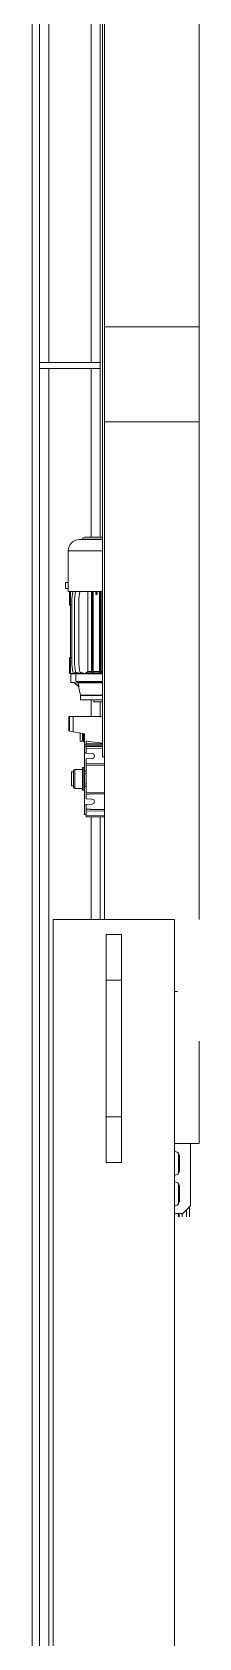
# Model space of a CAD drawing. Header units: millimetres. Extents: x 2179 to 48742, y 3478 to 161002.
# Drawn here: x 22383 to 22604, y 142552 to 144666 of the extents above; entities that cross this region are included whole.
import ezdxf

# ---------------------------------------------------------------- set-up
doc = ezdxf.new("R2010")
doc.units = ezdxf.units.MM
doc.layers.add('0-1', color=7, linetype='Continuous', lineweight=9)
doc.layers.add('2966-1_navrh dispozice stroju-HK_02_dwg-1', color=7, linetype='Continuous', lineweight=9, true_color=0x919191)

# ---------------------------------------------------------------- blocks, each defined once
blk = doc.blocks.new('2966-1_navrh dispozice stroju-HK_02_dwg_SE3154-903340-1NP _ stroje')
at = {"layer": '0-1'}
for p, q in [((-5373.5, -1587.7), (-5373.5, -1567.7)), ((-5193.5, -1587.7), (-5193.5, -1567.7))]:
    blk.add_line(p, q, dxfattribs=at)
at = {"layer": '0-1', "flags": 128}
blk.add_lwpolyline([(-5133.5, -1567.7), (-5133.5, -1587.7), (-5193.5, -1587.7), (-5373.5, -1587.7), (-5433.5, -1587.7), (-5433.5, -1567.7), (-5373.5, -1567.7), (-5193.5, -1567.7)], close=True, dxfattribs=at)
blk = doc.blocks.new('2966-1_navrh dispozice stroju-HK_02_dwg_SE3148-903343-1NP _ stroje')
at = {"layer": '0-1'}
for p, q in [((-1613.5, -1567.7), (-1613.5, -1497.7)), ((-1613.5, -1657.7), (-1613.5, -1587.7))]:
    blk.add_line(p, q, dxfattribs=at)
blk = doc.blocks.new('2966-1_navrh dispozice stroju-HK_02_dwg_SE3147-903344-1NP _ stroje')
at = {"layer": '0-1', "flags": 128}
blk.add_lwpolyline([(-1613.5, -1657.7), (-5453.5, -1657.7), (-5453.5, -1497.7), (-1613.5, -1497.7)], dxfattribs=at)
blk.add_blockref('2966-1_navrh dispozice stroju-HK_02_dwg_SE3148-903343-1NP _ stroje', (0, 0))
blk = doc.blocks.new('2966-1_navrh dispozice stroju-HK_02_dwg_SE3095-903345-1NP _ stroje')
at = {"layer": '0-1'}
for p, q in [((-5142.5, -1491.2), (-5122.5, -1491.2)), ((-5102.5, -1491.2), (-5082.5, -1491.2))]:
    blk.add_line(p, q, dxfattribs=at)
at = {"layer": '0-1', "flags": 128}
blk.add_lwpolyline([(-5066.5, -1497.7), (-5066.5, -1486.7), (-5076.5, -1476.7), (-5158.5, -1476.7)], dxfattribs=at)
at = {"layer": '0-1'}
for centre, start, end in [((-5142.5, -1496.7), 90, 190.4757), ((-5122.5, -1496.7), 349.5243, 90), ((-5102.5, -1496.7), 90, 190.4757), ((-5082.5, -1496.7), 349.5243, 90)]:
    blk.add_arc(centre, 5.5, start, end, dxfattribs=at)
blk = doc.blocks.new('2966-1_navrh dispozice stroju-HK_02_dwg_SE3024-903375-1NP _ stroje')
at = {"layer": '0-1', "flags": 128}
blk.add_lwpolyline([(-6186.5, -1675.7), (-6178.5, -1675.7), (-6178.5, -1595.7), (-6186.5, -1595.7)], close=True, dxfattribs=at)
blk = doc.blocks.new('2966-1_navrh dispozice stroju-HK_02_dwg_SE3017-903377-1NP _ stroje')
at = {"layer": '0-1'}
blk.add_line((-7269.2, -1675.7), (-4458.5, -1675.7), dxfattribs=at)
blk = doc.blocks.new('2966-1_navrh dispozice stroju-HK_02_dwg_SE3018-903378-1NP _ stroje')
at = {"layer": '0-1'}
for p, q in [((-7257.2, -1663.7), (-6186.5, -1663.7)), ((-6178.5, -1663.7), (-4458.5, -1663.7))]:
    blk.add_line(p, q, dxfattribs=at)
blk = doc.blocks.new('2966-1_navrh dispozice stroju-HK_02_dwg_SE3019-903379-1NP _ stroje')
at = {"layer": '0-1'}
for p, q in [((-7201.2, -1607.7), (-6186.5, -1607.7)), ((-6178.5, -1607.7), (-5956.5, -1607.7)), ((-5742.5, -1607.7), (-5720.5, -1607.7)), ((-5588.5, -1607.7), (-5453.5, -1607.7))]:
    blk.add_line(p, q, dxfattribs=at)
blk = doc.blocks.new('2966-1_navrh dispozice stroju-HK_02_dwg_SE3020-903380-1NP _ stroje')
at = {"layer": '0-1'}
for p, q in [((-7189.2, -1595.7), (-5956.5, -1595.7)), ((-5740, -1595.7), (-5720.5, -1595.7)), ((-5588.5, -1595.7), (-5453.5, -1595.7))]:
    blk.add_line(p, q, dxfattribs=at)
blk = doc.blocks.new('2966-1_navrh dispozice stroju-HK_02_dwg_SE3022-903382-1NP _ stroje')
at = {"layer": '0-1'}
blk.add_line((-7279.2, -1685.7), (-4458.5, -1685.7), dxfattribs=at)
blk = doc.blocks.new('2966-1_navrh dispozice stroju-HK_02_dwg_SE3016-903383-1NP _ stroje')
for name in ['2966-1_navrh dispozice stroju-HK_02_dwg_SE3020-903380-1NP _ stroje', '2966-1_navrh dispozice stroju-HK_02_dwg_SE3019-903379-1NP _ stroje', '2966-1_navrh dispozice stroju-HK_02_dwg_SE3018-903378-1NP _ stroje', '2966-1_navrh dispozice stroju-HK_02_dwg_SE3017-903377-1NP _ stroje', '2966-1_navrh dispozice stroju-HK_02_dwg_SE3022-903382-1NP _ stroje']:
    blk.add_blockref(name, (0, 0))
blk = doc.blocks.new('2966-1_navrh dispozice stroju-HK_02_dwg_SE2654-903583-1NP _ stroje')
at = {"layer": '0-1'}
for p, q in [((-6650.9, -1465.2), (-6233.5, -1465.2)), ((-5293.5, -1465.2), (-5158.5, -1465.2))]:
    blk.add_line(p, q, dxfattribs=at)
blk = doc.blocks.new('2966-1_navrh dispozice stroju-HK_02_dwg_SE2653-903584-1NP _ stroje')
at = {"layer": '0-1'}
for p, q in [((-6758.5, -1590.2), (-6758.5, -1465.2)), ((-5453.5, -1465.2), (-6108.5, -1465.2)), ((-5158.5, -1497.7), (-5158.5, -1465.2)), ((-5358.5, -1497.7), (-5358.5, -1493.7))]:
    blk.add_line(p, q, dxfattribs=at)
at = {"layer": '0-1', "flags": 128}
blk.add_lwpolyline([(-6883.5, -1590.2), (-6883.5, -1465.2), (-6758.5, -1465.2), (-6658.5, -1465.2), (-6658.5, -1590.2), (-6758.5, -1590.2)], close=True, dxfattribs=at)
for points in [[(-5453.5, -1590.2), (-6108.5, -1590.2), (-6108.5, -1465.2), (-6233.5, -1465.2), (-6233.5, -1590.2)], [(-6650.9, -1590.2), (-6233.5, -1590.2), (-6108.5, -1590.2)]]:
    blk.add_lwpolyline(points, dxfattribs=at)
blk.add_blockref('2966-1_navrh dispozice stroju-HK_02_dwg_SE2654-903583-1NP _ stroje', (0, 0))
blk = doc.blocks.new('2966-1_navrh dispozice stroju-HK_02_dwg_SE1827-903920-1NP _ stroje')
at = {"layer": '0-1', "flags": 128}
for points in [[(-5653.5, -1616.7), (-5653.5, -1618.2), (-5623.5, -1618.2), (-5623.5, -1616.7)], [(-5653.5, -1618.2), (-5653.3, -1619.2), (-5623.7, -1619.2), (-5623.5, -1618.2)]]:
    blk.add_lwpolyline(points, dxfattribs=at)
blk = doc.blocks.new('2966-1_navrh dispozice stroju-HK_02_dwg_SE1826-903921-1NP _ stroje')
at = {"layer": '0-1'}
for p, q in [((-5776.7, -1627.9), (-5776.7, -1592.7)), ((-5765.5, -1626.8), (-5765.5, -1592.7))]:
    blk.add_line(p, q, dxfattribs=at)
at = {"layer": '0-1', "flags": 128}
for points in [[(-5776.7, -1634.6), (-5776.7, -1627.9), (-5766.5, -1627.9), (-5766.5, -1592.7)], [(-5764.7, -1592.7), (-5764.7, -1625.1), (-5764.7, -1625.6)], [(-5760.2, -1624.5), (-5748.6, -1621.8), (-5748.6, -1592.7)], [(-5748.4, -1592.7), (-5748.4, -1621.7), (-5742.5, -1621.7), (-5742.5, -1592.7)], [(-5742.5, -1604.2), (-5740, -1604.2), (-5740, -1592.7)], [(-5765.5, -1634.6), (-5765.5, -1630), (-5759.6, -1623.9)]]:
    blk.add_lwpolyline(points, dxfattribs=at)
blk.add_lwpolyline([(-5765.5, -1634.7), (-5776.7, -1634.7), (-5776.7, -1634.6), (-5765.5, -1634.6)], close=True, dxfattribs=at)
at = {"layer": '0-1'}
for centre, radius, start, end in [((-5766.5, -1626.8), 1.02, 271.1783, 1.0898), ((-6502.1, -917.1), 1025.1, 315.9384, 316.4134), ((-5764.5, -1626.1), 1.04, 104.8745, 180.8328), ((-5748.4, -1622.7), 1, 90, 103.2405)]:
    blk.add_arc(centre, radius, start, end, dxfattribs=at)
blk.add_open_spline([(-5764.7, -1625.1), (-5763.8, -1624.8), (-5762.2, -1624.4), (-5760.6, -1624), (-5759.6, -1623.8)], degree=2, knots=[0, 0, 0, 0.375, 0.625, 1, 1, 1], dxfattribs=at)
blk = doc.blocks.new('2966-1_navrh dispozice stroju-HK_02_dwg__POLYLINE_1_-903922-1NP _ stroje')
at = {"layer": '0-1', "flags": 128}
blk.add_lwpolyline([(-5881.3, -1599.9), (-5881.2, -1600.9), (-5881.2, -1600.7)], dxfattribs=at)
blk = doc.blocks.new('2966-1_navrh dispozice stroju-HK_02_dwg_SE1825-903923-1NP _ stroje')
at = {"layer": '0-1'}
for p, q in [((-5881.2, -1601.6), (-5881.2, -1600.7)), ((-5875.5, -1596.1), (-5875.5, -1594.8)), ((-5875.5, -1606.6), (-5875.5, -1605.3)), ((-5789.5, -1596.1), (-5789.5, -1594.8)), ((-5789.5, -1606.6), (-5789.5, -1605.3)), ((-5779.8, -1594.5), (-5779.8, -1592.7)), ((-5779, -1596.2), (-5779, -1594.8)), ((-5778, -1594.6), (-5778, -1592.7)), ((-5778, -1621.6), (-5778, -1619)), ((-5778, -1625.8), (-5778, -1624.8)), ((-5777, -1625.7), (-5776.7, -1625.7))]:
    blk.add_line(p, q, dxfattribs=at)
at = {"layer": '0-1', "flags": 128}
for points in [[(-5885, -1594.5), (-5779.8, -1594.5), (-5778, -1594.6), (-5777.4, -1594.6), (-5779, -1594.8), (-5789.5, -1594.8), (-5875.5, -1594.8), (-5885, -1594.8)], [(-5885, -1596.2), (-5875.5, -1596.1), (-5789.5, -1596.1), (-5779, -1596.2), (-5777.1, -1596.4), (-5778, -1596.4), (-5779.8, -1596.5), (-5885, -1596.5)], [(-5885, -1605), (-5779.8, -1605), (-5779.8, -1596.5)], [(-5885, -1599.9), (-5881.3, -1599.9), (-5882, -1600.1)], [(-5882, -1601.4), (-5882, -1600.1), (-5885, -1600.1)], [(-5885, -1601.4), (-5882, -1601.4), (-5881.2, -1601.6), (-5885, -1601.6)], [(-5779, -1606.7), (-5779, -1605.3), (-5789.5, -1605.3), (-5875.5, -1605.3), (-5885, -1605.3)], [(-5778, -1596.4), (-5778, -1605.1), (-5777.2, -1605.1), (-5779, -1605.3)], [(-5777, -1606.9), (-5777, -1605.9), (-5777, -1592.7)], [(-5885, -1606.7), (-5875.5, -1606.6), (-5789.5, -1606.6), (-5779, -1606.7), (-5777, -1606.9)], [(-5778, -1607), (-5778, -1614.6), (-5777, -1614.6), (-5777, -1615.5), (-5779, -1622.6), (-5789.5, -1624.1), (-5875.5, -1624.1), (-5885, -1622.7)], [(-5885, -1612.2), (-5779.8, -1612.2), (-5779.8, -1607.1), (-5885, -1607.1)], [(-5778.5, -1621), (-5778, -1621.6), (-5777.1, -1621.6), (-5779, -1628.3), (-5789.5, -1629.8), (-5875.5, -1629.8), (-5885, -1628.5)], [(-5778.2, -1625.6), (-5778, -1625.8), (-5777.3, -1625.8), (-5779, -1631.9), (-5789.5, -1633.3), (-5875.5, -1633.3), (-5885, -1632)], [(-5866.9, -1633.3), (-5867, -1635), (-5798, -1635), (-5798, -1636.2), (-5777, -1636.2), (-5777, -1635), (-5777, -1626.8)], [(-5777, -1614.6), (-5777, -1607), (-5778, -1607), (-5779.8, -1607.1)], [(-5777.6, -1626.8), (-5777, -1626.8), (-5777, -1615.5)], [(-5885, -1635), (-5867, -1635), (-5867, -1636.2), (-5885, -1636.2)], [(-5798.1, -1633.3), (-5798, -1635), (-5777, -1635)]]:
    blk.add_lwpolyline(points, dxfattribs=at)
at = {"layer": '0-1'}
blk.add_arc((-5582.9, -1468.9), 243.5, 216.0527, 216.7466, dxfattribs=at)
for points, degree, knots in [([(-5779.8, -1605), (-5779.4, -1605), (-5778.9, -1605), (-5778.3, -1605.1), (-5778, -1605.1)], 2, [0, 0, 0, 0.375, 0.625, 1, 1, 1]), ([(-5777.4, -1594.6), (-5777.3, -1594.9), (-5777.2, -1595.5), (-5777.2, -1596.1), (-5777.1, -1596.4)], 3, [0, 0, 0, 0, 0.5, 1, 1, 1, 1])]:
    blk.add_open_spline(points, degree=degree, knots=knots, dxfattribs=at)
blk.add_open_spline([(-5777.2, -1605.1), (-5777.2, -1605.2), (-5777.1, -1605.5), (-5777, -1605.8), (-5777, -1605.9)], degree=3, dxfattribs=at)
blk.add_blockref('2966-1_navrh dispozice stroju-HK_02_dwg__POLYLINE_1_-903922-1NP _ stroje', (0, 0))
blk = doc.blocks.new('2966-1_navrh dispozice stroju-HK_02_dwg_SE1824-903924-1NP _ stroje')
at = {"layer": '0-1'}
blk.add_line((-5628, -1631.2), (-5649, -1631.2), dxfattribs=at)
at = {"layer": '0-1', "flags": 128}
for points in [[(-5626, -1619.2), (-5626, -1629.2), (-5651, -1629.2), (-5651, -1619.2)], [(-5629.3, -1631.2), (-5629.3, -1633.5), (-5647.8, -1633.5), (-5647.8, -1631.2)]]:
    blk.add_lwpolyline(points, dxfattribs=at)
at = {"layer": '0-1'}
for centre, radius, start, end in [((-5649, -1629.2), 2, 180, 270), ((-5638.5, -1462.5), 171.3, 266.9037, 273.0963), ((-5628, -1629.2), 2, 270, 360)]:
    blk.add_arc(centre, radius, start, end, dxfattribs=at)
blk = doc.blocks.new('2966-1_navrh dispozice stroju-HK_02_dwg_SE1823-903925-1NP _ stroje')
at = {"layer": '0-1'}
blk.add_line((-5688.5, -1619.2), (-5688.5, -1617.7), dxfattribs=at)
at = {"layer": '0-1', "flags": 128}
blk.add_lwpolyline([(-5698.3, -1619.2), (-5688.3, -1619.2), (-5688.3, -1622.2), (-5698.9, -1622.2)], dxfattribs=at)
blk = doc.blocks.new('2966-1_navrh dispozice stroju-HK_02_dwg_SE1822-903926-1NP _ stroje')
at = {"layer": '0-1'}
for p, q in [((-5956.5, -1592.7), (-5956.5, -1616.7)), ((-5953.4, -1623.2), (-5953.4, -1592.7))]:
    blk.add_line(p, q, dxfattribs=at)
at = {"layer": '0-1', "flags": 128}
for points in [[(-5953.4, -1619.5), (-5953.8, -1619.5), (-5953.8, -1592.7)], [(-5938.5, -1592.7), (-5938.5, -1638.1), (-5885, -1638.1), (-5885, -1592.7)]]:
    blk.add_lwpolyline(points, dxfattribs=at)
at = {"layer": '0-1'}
for centre, radius in [((-5953.8, -1616.7), 2.75), ((-5938.5, -1623.2), 14.9)]:
    blk.add_arc(centre, radius, 180, 270, dxfattribs=at)
blk = doc.blocks.new('2966-1_navrh dispozice stroju-HK_02_dwg_SE1821-903927-1NP _ stroje')
at = {"layer": '0-1', "flags": 128}
blk.add_lwpolyline([(-5889, -1638.1), (-5889, -1641.6), (-5897, -1641.6), (-5897, -1638.1)], close=True, dxfattribs=at)
blk = doc.blocks.new('2966-1_navrh dispozice stroju-HK_02_dwg_SE1820-903928-1NP _ stroje')
at = {"layer": '0-1'}
for p, q in [((-5684.7, -1592.7), (-5684.7, -1614.2)), ((-5678.5, -1614.2), (-5678.9, -1592.7)), ((-5656.5, -1614.2), (-5656.1, -1590.2)), ((-5596.5, -1614.2), (-5596.1, -1590.2)), ((-5681.2, -1616.7), (-5672.6, -1616.7)), ((-5645, -1614.2), (-5645, -1616.7)), ((-5632, -1614.2), (-5632, -1616.7)), ((-5618.5, -1614.2), (-5620.5, -1614.2)), ((-5604.4, -1614.2), (-5604.4, -1616.7))]:
    blk.add_line(p, q, dxfattribs=at)
at = {"layer": '0-1', "flags": 128}
for points in [[(-5720.5, -1592.7), (-5720.5, -1631.5), (-5720.5, -1636.4), (-5720.5, -1637.2), (-5701.5, -1637.2), (-5701.5, -1636.6), (-5701.4, -1636.6), (-5701.5, -1636.6), (-5701.3, -1636.4)], [(-5685.4, -1592.7), (-5688.3, -1614.2), (-5684.7, -1614.2), (-5682.8, -1614.2), (-5682.8, -1592.7)], [(-5681.3, -1592.7), (-5681.2, -1614.2), (-5681.2, -1616.7), (-5684.2, -1616.7)], [(-5620.9, -1590.2), (-5620.5, -1614.2), (-5656.5, -1614.2), (-5658.5, -1614.2), (-5658.5, -1614.2), (-5664.9, -1614.2), (-5665.2, -1606.6)], [(-5590.3, -1590.2), (-5590.5, -1614.2), (-5588.5, -1614.2), (-5588.5, -1614.2), (-5588.5, -1590.2)], [(-5683.6, -1614.2), (-5684.2, -1616.7), (-5697.9, -1616.7), (-5700.5, -1631.5), (-5720.5, -1631.5)], [(-5698.1, -1617.7), (-5687.5, -1617.7), (-5687.5, -1616.7)], [(-5671.8, -1606.6), (-5672.1, -1614.2), (-5678.5, -1614.2), (-5681.3, -1614.2), (-5682.8, -1614.2)], [(-5672.6, -1614.2), (-5672.6, -1616.7), (-5648.5, -1616.7), (-5648.5, -1614.2)], [(-5648.5, -1616.7), (-5645, -1616.7), (-5632, -1616.7), (-5628.5, -1616.7)], [(-5628.5, -1614.2), (-5628.5, -1616.7), (-5604.4, -1616.7), (-5591.5, -1616.7), (-5591.5, -1614.2)], [(-5611.8, -1606.6), (-5612.1, -1614.2), (-5618.5, -1614.2)], [(-5605.2, -1606.6), (-5604.9, -1614.2), (-5598.5, -1614.2), (-5598.5, -1614.2), (-5596.5, -1614.2), (-5590.5, -1614.2)], [(-5700.5, -1631.5), (-5701.3, -1636.4), (-5720.5, -1636.4)]]:
    blk.add_lwpolyline(points, dxfattribs=at)
at = {"layer": '0-1'}
for centre in [(-5668.5, -1606.7), (-5608.5, -1606.7)]:
    blk.add_arc(centre, 3.3, 2, 178, dxfattribs=at)
for points in [[(-5658.5, -1614.2), (-5658.4, -1609.7), (-5658.3, -1602.2), (-5658.2, -1594.7), (-5658.1, -1590.2)], [(-5618.5, -1614.2), (-5618.6, -1609.7), (-5618.7, -1602.2), (-5618.8, -1594.7), (-5618.9, -1590.2)], [(-5598.5, -1614.2), (-5598.4, -1609.7), (-5598.3, -1602.2), (-5598.2, -1594.7), (-5598.1, -1590.2)]]:
    blk.add_open_spline(points, degree=2, knots=[0, 0, 0, 0.375, 0.625, 1, 1, 1], dxfattribs=at)
blk = doc.blocks.new('2966-1_navrh dispozice stroju-HK_02_dwg_SE852-904237-1NP _ stroje')
at = {"layer": '0-1'}
for p, q in [((-6942.5, -1477.7), (-7823.5, -1477.7)), ((-5062, -1477.7), (-5075.5, -1477.7))]:
    blk.add_line(p, q, dxfattribs=at)
blk = doc.blocks.new('2966-1_navrh dispozice stroju-HK_02_dwg_SE853-904238-1NP _ stroje')
at = {"layer": '0-1'}
for p, q in [((-6883.5, -1481.7), (-7823.5, -1481.7)), ((-5062, -1481.7), (-5071.5, -1481.7))]:
    blk.add_line(p, q, dxfattribs=at)
blk = doc.blocks.new('2966-1_navrh dispozice stroju-HK_02_dwg_SE854-904239-1NP _ stroje')
at = {"layer": '0-1'}
for p, q in [((-6883.5, -1487.5), (-7823.5, -1487.5)), ((-5062, -1487.5), (-5066.5, -1487.5))]:
    blk.add_line(p, q, dxfattribs=at)
blk = doc.blocks.new('2966-1_navrh dispozice stroju-HK_02_dwg_SE855-904240-1NP _ stroje')
at = {"layer": '0-1'}
for p, q in [((-6883.5, -1491.5), (-7823.5, -1491.5)), ((-5121, -1491.5), (-5144, -1491.5)), ((-5081, -1491.5), (-5104, -1491.5)), ((-5062, -1491.5), (-5066.5, -1491.5))]:
    blk.add_line(p, q, dxfattribs=at)
blk = doc.blocks.new('2966-1_navrh dispozice stroju-HK_02_dwg_SE856-904241-1NP _ stroje')
at = {"layer": '0-1'}
for p, q in [((-6883.5, -1492.4), (-7823.5, -1492.4)), ((-5119.1, -1492.4), (-5145.9, -1492.4)), ((-5079.1, -1492.4), (-5105.9, -1492.4)), ((-5062, -1492.4), (-5066.5, -1492.4))]:
    blk.add_line(p, q, dxfattribs=at)
blk = doc.blocks.new('2966-1_navrh dispozice stroju-HK_02_dwg_SE857-904242-1NP _ stroje')
at = {"layer": '0-1'}
for p, q in [((-7260.1, -1577.7), (-7823.5, -1577.7)), ((-6883.5, -1577.7), (-7081.5, -1577.7))]:
    blk.add_line(p, q, dxfattribs=at)
blk = doc.blocks.new('2966-1_navrh dispozice stroju-HK_02_dwg_SE851-904243-1NP _ stroje')
at = {"layer": '0-1'}
blk.add_line((-7823.5, -1577.7), (-7823.5, -1573.7), dxfattribs=at)
at = {"layer": '0-1', "flags": 128}
for points in [[(-6883.5, -1501), (-7823.5, -1501), (-7823.5, -1492.4), (-7823.5, -1491.5), (-7823.5, -1487.5), (-7823.5, -1481.7), (-7823.5, -1477.7)], [(-6883.5, -1502), (-7823.5, -1502), (-7823.5, -1501)], [(-6883.5, -1505.9), (-7823.5, -1505.9), (-7823.5, -1502)], [(-6883.5, -1549.5), (-7823.5, -1549.5), (-7823.5, -1505.9)], [(-6883.5, -1553.5), (-7823.5, -1553.5), (-7823.5, -1549.5)], [(-6883.5, -1554.4), (-7823.5, -1554.4), (-7823.5, -1553.5)], [(-6883.5, -1563), (-7823.5, -1563), (-7823.5, -1554.4)], [(-6883.5, -1564), (-7823.5, -1564), (-7823.5, -1563)], [(-6883.5, -1567.9), (-7823.5, -1567.9), (-7823.5, -1564)], [(-6883.5, -1573.7), (-7823.5, -1573.7), (-7823.5, -1567.9)]]:
    blk.add_lwpolyline(points, dxfattribs=at)
for name in ['2966-1_navrh dispozice stroju-HK_02_dwg_SE852-904237-1NP _ stroje', '2966-1_navrh dispozice stroju-HK_02_dwg_SE853-904238-1NP _ stroje', '2966-1_navrh dispozice stroju-HK_02_dwg_SE854-904239-1NP _ stroje', '2966-1_navrh dispozice stroju-HK_02_dwg_SE855-904240-1NP _ stroje', '2966-1_navrh dispozice stroju-HK_02_dwg_SE856-904241-1NP _ stroje', '2966-1_navrh dispozice stroju-HK_02_dwg_SE857-904242-1NP _ stroje']:
    blk.add_blockref(name, (0, 0))
blk = doc.blocks.new('2966-1_navrh dispozice stroju-HK_02_dwg_SE705-904275-1NP _ stroje')
at = {"layer": '0-1'}
for p, q in [((-8685.5, -1477.7), (-7938.5, -1477.7)), ((-7830.5, -1477.7), (-7823.5, -1477.7))]:
    blk.add_line(p, q, dxfattribs=at)
blk = doc.blocks.new('2966-1_navrh dispozice stroju-HK_02_dwg_SE706-904276-1NP _ stroje')
at = {"layer": '0-1'}
for p, q in [((-8685.5, -1580.7), (-7938.5, -1580.7)), ((-7830.5, -1580.7), (-7290.5, -1580.7)), ((-7075.5, -1580.7), (-6883.5, -1580.7))]:
    blk.add_line(p, q, dxfattribs=at)
blk = doc.blocks.new('2966-1_navrh dispozice stroju-HK_02_dwg_SE707-904277-1NP _ stroje')
at = {"layer": '0-1'}
for p, q in [((-7938.5, -1592.7), (-8685.5, -1592.7)), ((-7258.3, -1592.7), (-7830.5, -1592.7)), ((-5667.5, -1592.7), (-7186.2, -1592.7))]:
    blk.add_line(p, q, dxfattribs=at)
blk = doc.blocks.new('2966-1_navrh dispozice stroju-HK_02_dwg_SE704-904278-1NP _ stroje')
at = {"layer": '0-1'}
blk.add_line((-5667.5, -1590.2), (-5667.5, -1592.7), dxfattribs=at)
at = {"layer": '0-1', "flags": 128}
blk.add_lwpolyline([(-8685.5, -1592.7), (-8685.5, -1580.7), (-8685.5, -1477.7)], dxfattribs=at)
at = {"layer": '0-1'}
for centre, radius in [((-8650.5, -1557.7), 9), ((-8650.5, -1557.7), 4.5), ((-8282.5, -1557.7), 9), ((-8282.5, -1557.7), 4.5)]:
    blk.add_circle(centre, radius, dxfattribs=at)
for name in ['2966-1_navrh dispozice stroju-HK_02_dwg_SE705-904275-1NP _ stroje', '2966-1_navrh dispozice stroju-HK_02_dwg_SE706-904276-1NP _ stroje', '2966-1_navrh dispozice stroju-HK_02_dwg_SE707-904277-1NP _ stroje']:
    blk.add_blockref(name, (0, 0))
blk = doc.blocks.new('2966-1_navrh dispozice stroju-HK_02_dwg-876232-1NP _ stroje')
at = {"rotation": 328.989640494807}
for name in ['2966-1_navrh dispozice stroju-HK_02_dwg_SE704-904278-1NP _ stroje', '2966-1_navrh dispozice stroju-HK_02_dwg_SE3016-903383-1NP _ stroje', '2966-1_navrh dispozice stroju-HK_02_dwg_SE851-904243-1NP _ stroje', '2966-1_navrh dispozice stroju-HK_02_dwg_SE2653-903584-1NP _ stroje', '2966-1_navrh dispozice stroju-HK_02_dwg_SE3024-903375-1NP _ stroje', '2966-1_navrh dispozice stroju-HK_02_dwg_SE1822-903926-1NP _ stroje', '2966-1_navrh dispozice stroju-HK_02_dwg_SE1825-903923-1NP _ stroje', '2966-1_navrh dispozice stroju-HK_02_dwg_SE1821-903927-1NP _ stroje', '2966-1_navrh dispozice stroju-HK_02_dwg_SE1826-903921-1NP _ stroje', '2966-1_navrh dispozice stroju-HK_02_dwg_SE1820-903928-1NP _ stroje', '2966-1_navrh dispozice stroju-HK_02_dwg_SE1823-903925-1NP _ stroje', '2966-1_navrh dispozice stroju-HK_02_dwg_SE1824-903924-1NP _ stroje', '2966-1_navrh dispozice stroju-HK_02_dwg_SE1827-903920-1NP _ stroje', '2966-1_navrh dispozice stroju-HK_02_dwg_SE3147-903344-1NP _ stroje', '2966-1_navrh dispozice stroju-HK_02_dwg_SE3154-903340-1NP _ stroje', '2966-1_navrh dispozice stroju-HK_02_dwg_SE3095-903345-1NP _ stroje']:
    blk.add_blockref(name, (-62300.5, 46431.8), dxfattribs=at)

msp = doc.modelspace()

# ---------------------------------------------------------------- block references
at = {"layer": '2966-1_navrh dispozice stroju-HK_02_dwg-1', "rotation": 301.0103595051887}
msp.add_blockref('2966-1_navrh dispozice stroju-HK_02_dwg-876232-1NP _ stroje', (16370.5, 60726.8), dxfattribs=at)

doc.saveas('drawing.dxf')
